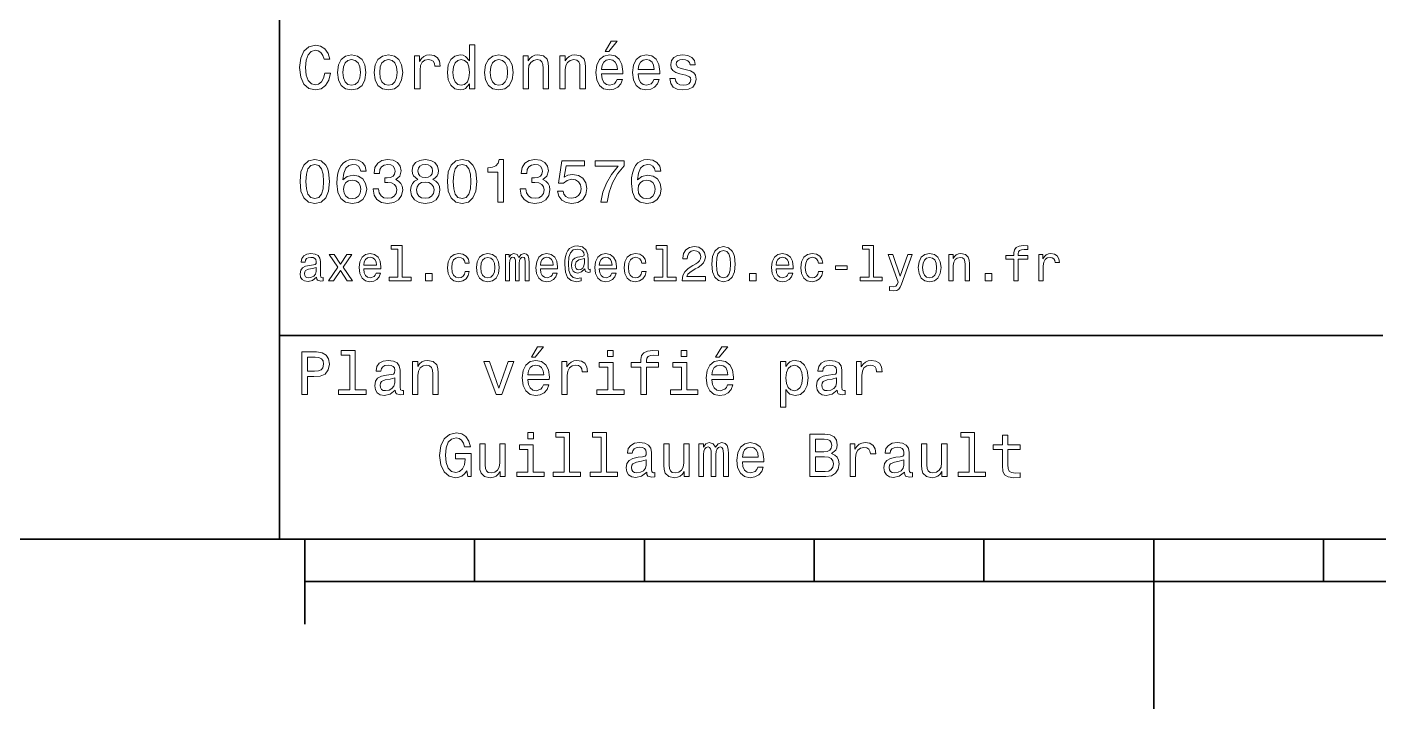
# Model space of a CAD drawing. Extents: x 0 to 297, y 0 to 210.
# Drawn here: x 82.1 to 161.8, y 0 to 40.2 of the extents above; entities that cross this region are included whole.
import ezdxf

# ---------------------------------------------------------------- set-up
doc = ezdxf.new("R2010")
doc.units = 0

msp = doc.modelspace()

# ---------------------------------------------------------------- linework, layer by layer
at = {"color": 7, "lineweight": 35}
for p, q in [((97, 10), (97, 70)), ((97, 22), (162, 22)), ((10, 10), (287, 10)), ((97, 10), (287, 10)), ((98.5, 7.5), (198.5, 7.5))]:
    msp.add_line(p, q, dxfattribs=at)
at = {"color": 7, "lineweight": 35, "ltscale": 0.125}
msp.add_line((98.5, 10), (98.5, 5), dxfattribs=at)
at = {"color": 7, "lineweight": 35, "ltscale": 0.0625}
for p, q in [((108.5, 10), (108.5, 7.5)), ((118.5, 10), (118.5, 7.5)), ((128.5, 10), (128.5, 7.5)), ((138.5, 10), (138.5, 7.5)), ((158.5, 10), (158.5, 7.5))]:
    msp.add_line(p, q, dxfattribs=at)
at = {"color": 7, "lineweight": 35, "ltscale": 0.25}
msp.add_line((148.5, 10), (148.5, 0), dxfattribs=at)
at = {"color": 7, "lineweight": 13}
for points in [[(99.66787, 37.460373), (99.595818, 37.15778), (99.476944, 36.941643), (99.311241, 36.808357), (99.116714, 36.765129), (98.882568, 36.829971), (98.698845, 37.024494), (98.57637, 37.341499), (98.536743, 37.780979), (98.57637, 38.216858), (98.695244, 38.537464), (98.87896, 38.731987), (99.116714, 38.80043), (99.289627, 38.764408), (99.437317, 38.663544), (99.552597, 38.501442), (99.631844, 38.278099), (99.97406, 38.278099), (99.865997, 38.620316), (99.678673, 38.879681), (99.422913, 39.041786), (99.116714, 39.099422), (98.734871, 39.009365), (98.443085, 38.757202), (98.25576, 38.342937), (98.190926, 37.780979), (98.25576, 37.219021), (98.443085, 36.804756), (98.734871, 36.548992), (99.116714, 36.462536), (99.451729, 36.530979), (99.721901, 36.721901), (99.912827, 37.035301), (100.013687, 37.460373)], [(108.201729, 36.829971), (108.201729, 36.530979), (108.51873, 36.530979), (108.51873, 39.117435), (108.20533, 39.117435), (108.20533, 38.170029), (107.963974, 38.443802), (107.816284, 38.508644), (107.646973, 38.533859), (107.340775, 38.461815), (107.103027, 38.260086), (106.948128, 37.935879), (106.894089, 37.5), (106.948128, 37.064121), (107.103027, 36.736309), (107.340775, 36.530979), (107.646973, 36.462536), (107.816284, 36.487751), (107.967575, 36.552593)], [(116.184441, 38.728386), (116.396973, 38.728386), (116.897697, 39.340778), (116.54467, 39.340778)], [(100.413544, 37.496399), (100.471184, 37.056915), (100.636887, 36.732708), (100.899857, 36.530979), (101.252884, 36.462536), (101.602303, 36.530979), (101.865273, 36.729107), (102.030983, 37.053314), (102.092216, 37.496399), (102.030983, 37.935879), (101.865273, 38.263687), (101.602303, 38.461815), (101.252884, 38.533859), (100.899857, 38.461815), (100.636887, 38.260086), (100.471184, 37.935879)], [(100.737755, 37.5), (100.770172, 37.824207), (100.87104, 38.058357), (101.033142, 38.20245), (101.252884, 38.25288), (101.469017, 38.20245), (101.631126, 38.061958), (101.731987, 37.824207), (101.768013, 37.5), (101.731987, 37.172188), (101.631126, 36.934437), (101.469017, 36.790344), (101.252884, 36.743515), (101.033142, 36.790344), (100.87104, 36.934437), (100.770172, 37.172188)], [(102.58213, 37.496399), (102.639771, 37.056915), (102.805473, 36.732708), (103.068443, 36.530979), (103.421471, 36.462536), (103.770897, 36.530979), (104.033859, 36.729107), (104.19957, 37.053314), (104.260803, 37.496399), (104.19957, 37.935879), (104.033859, 38.263687), (103.770897, 38.461815), (103.421471, 38.533859), (103.068443, 38.461815), (102.805473, 38.260086), (102.639771, 37.935879)], [(102.906342, 37.5), (102.938759, 37.824207), (103.039627, 38.058357), (103.201729, 38.20245), (103.421471, 38.25288), (103.637611, 38.20245), (103.799713, 38.061958), (103.900574, 37.824207), (103.9366, 37.5), (103.900574, 37.172188), (103.799713, 36.934437), (103.637611, 36.790344), (103.421471, 36.743515), (103.201729, 36.790344), (103.039627, 36.934437), (102.938759, 37.172188)], [(104.963257, 36.530979), (105.280258, 36.530979), (105.280258, 37.636887), (105.312683, 37.903458), (105.409943, 38.094379), (105.568443, 38.209652), (105.780983, 38.249279), (105.939484, 38.224064), (106.058357, 38.152016), (106.130402, 38.029537), (106.155617, 37.863831), (106.476227, 37.863831), (106.432999, 38.155621), (106.314117, 38.364552), (106.115997, 38.490635), (105.845825, 38.533859), (105.662102, 38.505043), (105.503601, 38.432995), (105.363113, 38.310516), (105.251442, 38.144814), (105.251442, 38.465416), (104.963257, 38.465416)], [(107.701012, 38.249279), (107.909943, 38.198845), (108.068443, 38.058357), (108.162102, 37.824207), (108.198128, 37.5), (108.162102, 37.172188), (108.068443, 36.938038), (107.909943, 36.793949), (107.701012, 36.747116), (107.502884, 36.793949), (107.351585, 36.938038), (107.250717, 37.175793), (107.2183, 37.5), (107.250717, 37.820606), (107.351585, 38.054756), (107.502884, 38.198845)], [(109.087898, 37.496399), (109.145531, 37.056915), (109.311241, 36.732708), (109.574203, 36.530979), (109.927231, 36.462536), (110.276657, 36.530979), (110.539627, 36.729107), (110.70533, 37.053314), (110.766571, 37.496399), (110.70533, 37.935879), (110.539627, 38.263687), (110.276657, 38.461815), (109.927231, 38.533859), (109.574203, 38.461815), (109.311241, 38.260086), (109.145531, 37.935879)], [(109.412102, 37.5), (109.444527, 37.824207), (109.545387, 38.058357), (109.707489, 38.20245), (109.927231, 38.25288), (110.143372, 38.20245), (110.305473, 38.061958), (110.406342, 37.824207), (110.44236, 37.5), (110.406342, 37.172188), (110.305473, 36.934437), (110.143372, 36.790344), (109.927231, 36.743515), (109.707489, 36.790344), (109.545387, 36.934437), (109.444527, 37.172188)], [(111.350143, 36.530979), (111.667145, 36.530979), (111.667145, 37.647694), (111.69957, 37.903458), (111.804031, 38.090778), (111.966141, 38.206051), (112.182274, 38.249279), (112.355186, 38.213257), (112.463257, 38.115993), (112.517288, 37.953888), (112.535301, 37.737751), (112.535301, 36.530979), (112.852303, 36.530979), (112.852303, 37.802593), (112.837898, 38.058357), (112.773056, 38.270893), (112.560516, 38.465416), (112.229103, 38.533859), (112.045387, 38.508644), (111.890488, 38.440201), (111.757202, 38.324928), (111.65274, 38.170029), (111.65274, 38.465416), (111.350143, 38.465416)], [(113.51873, 36.530979), (113.835732, 36.530979), (113.835732, 37.647694), (113.868156, 37.903458), (113.972626, 38.090778), (114.134727, 38.206051), (114.350861, 38.249279), (114.523773, 38.213257), (114.631844, 38.115993), (114.685883, 37.953888), (114.703888, 37.737751), (114.703888, 36.530979), (115.020889, 36.530979), (115.020889, 37.802593), (115.006485, 38.058357), (114.941643, 38.270893), (114.729111, 38.465416), (114.39769, 38.533859), (114.213974, 38.508644), (114.059082, 38.440201), (113.925789, 38.324928), (113.821327, 38.170029), (113.821327, 38.465416), (113.51873, 38.465416)], [(115.964699, 37.406338), (117.232712, 37.406338), (117.236313, 37.554035), (117.178673, 37.9683), (117.020172, 38.278099), (116.768013, 38.465416), (116.432999, 38.533859), (116.105186, 38.461815), (115.853027, 38.260086), (115.690918, 37.932278), (115.633286, 37.5), (115.687317, 37.056915), (115.849426, 36.732708), (116.097984, 36.530979), (116.422188, 36.462536), (116.703171, 36.509365), (116.933716, 36.631844), (117.103027, 36.826366), (117.200287, 37.085735), (116.886887, 37.085735), (116.822044, 36.941643), (116.728386, 36.833572), (116.461815, 36.747116), (116.256485, 36.786743), (116.101585, 36.912823), (116.000717, 37.118156), (115.964699, 37.395531)], [(115.964699, 37.672909), (116.004318, 37.921471), (116.101585, 38.105186), (116.249283, 38.216858), (116.443802, 38.256485), (116.634727, 38.216858), (116.782425, 38.105186), (116.872482, 37.921471), (116.9049, 37.672909)], [(118.133286, 37.406338), (119.401299, 37.406338), (119.4049, 37.554035), (119.34726, 37.9683), (119.188766, 38.278099), (118.9366, 38.465416), (118.601585, 38.533859), (118.273773, 38.461815), (118.021614, 38.260086), (117.859512, 37.932278), (117.801872, 37.5), (117.855911, 37.056915), (118.018013, 36.732708), (118.266571, 36.530979), (118.590775, 36.462536), (118.871758, 36.509365), (119.10231, 36.631844), (119.271614, 36.826366), (119.368881, 37.085735), (119.055481, 37.085735), (118.990631, 36.941643), (118.896973, 36.833572), (118.630402, 36.747116), (118.425072, 36.786743), (118.270172, 36.912823), (118.169312, 37.118156), (118.133286, 37.395531)], [(118.133286, 37.672909), (118.172913, 37.921471), (118.270172, 38.105186), (118.41787, 38.216858), (118.612396, 38.256485), (118.803314, 38.216858), (118.951012, 38.105186), (119.041069, 37.921471), (119.073486, 37.672909)], [(120.971901, 37.658501), (120.66571, 37.730545), (120.438766, 37.8134), (120.363113, 37.982708), (120.384727, 38.101585), (120.460373, 38.188038), (120.582855, 38.242073), (120.759369, 38.263687), (120.92868, 38.242073), (121.061966, 38.177231), (121.148415, 38.079971), (121.184441, 37.950287), (121.49424, 37.950287), (121.49424, 37.957493), (121.440201, 38.191643), (121.292511, 38.375359), (121.061966, 38.490635), (120.759369, 38.533859), (120.453171, 38.490635), (120.229828, 38.371758), (120.08934, 38.195244), (120.046112, 37.971901), (120.078529, 37.755764), (120.179398, 37.604465), (120.3451, 37.496399), (120.586456, 37.42075), (120.939484, 37.334293), (121.155624, 37.244236), (121.213257, 37.172188), (121.234871, 37.064121), (121.202454, 36.930836), (121.115997, 36.829971), (120.97551, 36.765129), (120.788185, 36.743515), (120.590057, 36.765129), (120.445969, 36.840778), (120.348709, 36.963257), (120.309082, 37.132565), (120.002884, 37.132565), (120.053314, 36.844379), (120.201012, 36.635445), (120.435158, 36.509365), (120.759369, 36.462536), (121.097984, 36.509365), (121.346542, 36.635445), (121.497841, 36.837173), (121.551872, 37.100143), (121.512253, 37.327087), (121.400574, 37.481987), (121.216858, 37.582851)], [(98.216141, 31.071325), (98.270172, 30.505762), (98.439484, 30.102304), (98.709656, 29.857347), (99.084297, 29.778097), (99.45533, 29.857347), (99.725502, 30.102304), (99.891212, 30.505762), (99.948845, 31.071325), (99.891212, 31.633286), (99.822769, 31.856628), (99.725502, 32.040344), (99.45533, 32.285301), (99.084297, 32.368156), (98.709656, 32.285301), (98.439484, 32.036743), (98.270172, 31.633286)], [(98.561958, 31.071325), (98.590775, 31.507204), (98.680832, 31.820604), (98.842941, 32.004322), (99.084297, 32.069164), (99.322044, 32.004322), (99.484146, 31.820604), (99.574211, 31.507204), (99.603027, 31.071325), (99.574211, 30.631844), (99.484146, 30.318443), (99.322044, 30.134726), (99.084297, 30.073486), (98.842941, 30.134726), (98.680832, 30.318443), (98.590775, 30.631844)], [(102.117432, 31.676512), (102.048988, 31.9683), (101.890488, 32.184437), (101.645531, 32.321323), (101.328529, 32.368156), (101.115997, 32.342937), (100.932274, 32.274494), (100.770172, 32.162823), (100.633286, 32.004322), (100.525215, 31.806194), (100.445969, 31.56484), (100.395531, 31.280258), (100.381126, 30.959654), (100.438759, 30.448126), (100.615273, 30.077089), (100.899857, 29.853746), (101.288902, 29.778097), (101.638329, 29.842939), (101.9049, 30.012247), (102.077812, 30.278818), (102.139046, 30.617435), (102.077812, 30.959654), (101.912102, 31.222622), (101.656342, 31.388329), (101.33934, 31.445965), (100.997116, 31.373919), (100.741356, 31.168587), (100.795387, 31.56484), (100.91066, 31.849422), (101.087173, 32.01873), (101.33213, 32.076366), (101.512245, 32.04755), (101.649132, 31.971901), (101.739197, 31.845821), (101.786026, 31.676512)], [(102.513687, 30.635447), (102.513687, 30.610229), (102.571327, 30.264408), (102.740631, 30.005043), (103.007202, 29.839336), (103.360229, 29.778097), (103.734871, 29.839336), (104.015854, 29.997837), (104.195969, 30.25), (104.260803, 30.574207), (104.231987, 30.786743), (104.15274, 30.959654), (104.023056, 31.092939), (103.850143, 31.190201), (104.084297, 31.384726), (104.167145, 31.694523), (104.113113, 31.975504), (103.958214, 32.188038), (103.706055, 32.321323), (103.360229, 32.368156), (103.036026, 32.310516), (102.78746, 32.152016), (102.625359, 31.899855), (102.571327, 31.56484), (102.571327, 31.539625), (102.89193, 31.539625), (102.920746, 31.770172), (103.014412, 31.935879), (103.165703, 32.036743), (103.378242, 32.072765), (103.565559, 32.043949), (103.702454, 31.9683), (103.785301, 31.845821), (103.817726, 31.680115), (103.785301, 31.503601), (103.698845, 31.384726), (103.547554, 31.312679), (103.342216, 31.291065), (103.201729, 31.294668), (103.201729, 31.010086), (103.378242, 31.01729), (103.605186, 30.984869), (103.774498, 30.898415), (103.875359, 30.757925), (103.911385, 30.574207), (103.871758, 30.365273), (103.767288, 30.210375), (103.601585, 30.113111), (103.381844, 30.08069), (103.1549, 30.116714), (102.989197, 30.224783), (102.884727, 30.397694), (102.8451, 30.635447)], [(105.143372, 31.197405), (104.959656, 31.09654), (104.833572, 30.956051), (104.754326, 30.779539), (104.729111, 30.567001), (104.786743, 30.246397), (104.952454, 29.997837), (105.222626, 29.839336), (105.590057, 29.778097), (105.953888, 29.839336), (106.22406, 29.997837), (106.389771, 30.246397), (106.451012, 30.567001), (106.422188, 30.779539), (106.346542, 30.956051), (106.216858, 31.09654), (106.036743, 31.197405), (106.180832, 31.283861), (106.2817, 31.402737), (106.342941, 31.546829), (106.364555, 31.723343), (106.306915, 31.979107), (106.155617, 32.184437), (105.91066, 32.317722), (105.590057, 32.368156), (105.265854, 32.317722), (105.020897, 32.184437), (104.865997, 31.979107), (104.811958, 31.723343), (104.829971, 31.546829), (104.891212, 31.402737)], [(105.154182, 31.694523), (105.182999, 31.853025), (105.269455, 31.975504), (105.406342, 32.051151), (105.590057, 32.079971), (105.770172, 32.051151), (105.907059, 31.975504), (105.993515, 31.853025), (106.02594, 31.694523), (105.993515, 31.532419), (105.907059, 31.40634), (105.770172, 31.323486), (105.590057, 31.298271), (105.406342, 31.327089), (105.269455, 31.40634), (105.182999, 31.532419)], [(106.890488, 31.071325), (106.944527, 30.505762), (107.113831, 30.102304), (107.384003, 29.857347), (107.758644, 29.778097), (108.129684, 29.857347), (108.399857, 30.102304), (108.565559, 30.505762), (108.623199, 31.071325), (108.565559, 31.633286), (108.497116, 31.856628), (108.399857, 32.040344), (108.129684, 32.285301), (107.758644, 32.368156), (107.384003, 32.285301), (107.113831, 32.036743), (106.944527, 31.633286)], [(107.236313, 31.071325), (107.265129, 31.507204), (107.355186, 31.820604), (107.517288, 32.004322), (107.758644, 32.069164), (107.996399, 32.004322), (108.158501, 31.820604), (108.248558, 31.507204), (108.277374, 31.071325), (108.248558, 30.631844), (108.158501, 30.318443), (107.996399, 30.134726), (107.758644, 30.073486), (107.517288, 30.134726), (107.355186, 30.318443), (107.265129, 30.631844)], [(109.862389, 29.850143), (110.190201, 29.850143), (110.190201, 32.368156), (109.945244, 32.368156), (109.880402, 32.148415), (109.750717, 32.000721), (109.552597, 31.914265), (109.278816, 31.885447), (109.278816, 31.629683), (109.862389, 31.629683)], [(111.188042, 30.635447), (111.188042, 30.610229), (111.245674, 30.264408), (111.414986, 30.005043), (111.681557, 29.839336), (112.034584, 29.778097), (112.409225, 29.839336), (112.690201, 29.997837), (112.870316, 30.25), (112.935158, 30.574207), (112.906342, 30.786743), (112.827087, 30.959654), (112.697403, 31.092939), (112.524498, 31.190201), (112.758644, 31.384726), (112.841499, 31.694523), (112.78746, 31.975504), (112.632568, 32.188038), (112.380402, 32.321323), (112.034584, 32.368156), (111.710373, 32.310516), (111.461815, 32.152016), (111.299713, 31.899855), (111.245674, 31.56484), (111.245674, 31.539625), (111.566284, 31.539625), (111.5951, 31.770172), (111.688759, 31.935879), (111.840057, 32.036743), (112.052597, 32.072765), (112.239914, 32.043949), (112.376801, 31.9683), (112.459656, 31.845821), (112.492073, 31.680115), (112.459656, 31.503601), (112.373199, 31.384726), (112.221901, 31.312679), (112.016571, 31.291065), (111.876083, 31.294668), (111.876083, 31.010086), (112.052597, 31.01729), (112.279541, 30.984869), (112.448845, 30.898415), (112.549713, 30.757925), (112.585732, 30.574207), (112.546112, 30.365273), (112.441643, 30.210375), (112.27594, 30.113111), (112.056198, 30.08069), (111.829254, 30.116714), (111.663544, 30.224783), (111.559074, 30.397694), (111.519455, 30.635447)], [(113.371033, 30.502161), (113.450287, 30.206772), (113.626801, 29.976225), (113.886169, 29.832132), (114.217575, 29.778097), (114.581413, 29.842939), (114.865997, 30.019451), (115.046112, 30.300432), (115.114555, 30.660662), (115.053314, 30.995676), (114.880402, 31.258644), (114.610229, 31.427954), (114.260803, 31.489193), (113.990631, 31.445965), (113.7817, 31.327089), (113.882568, 32.000721), (114.977661, 32.000721), (114.977661, 32.296108), (113.641212, 32.296108), (113.443085, 30.970461), (113.73127, 30.970461), (113.940201, 31.139769), (114.206772, 31.201008), (114.437317, 31.161383), (114.613831, 31.046108), (114.725502, 30.869596), (114.765129, 30.642651), (114.725502, 30.415705), (114.610229, 30.239193), (114.433716, 30.127522), (114.206772, 30.087896), (114.015854, 30.113111), (113.868156, 30.195965), (113.760086, 30.325647), (113.706055, 30.502161)], [(115.932281, 29.850143), (116.296112, 29.850143), (116.414986, 30.444523), (116.623917, 30.999279), (116.919312, 31.514408), (117.304756, 31.997118), (117.304756, 32.296108), (115.590057, 32.296108), (115.590057, 31.9683), (116.958939, 31.9683), (116.562683, 31.481987), (116.263687, 30.974062), (116.054756, 30.433718)], [(119.466141, 31.676512), (119.397697, 31.9683), (119.239197, 32.184437), (118.99424, 32.321323), (118.677231, 32.368156), (118.464699, 32.342937), (118.280983, 32.274494), (118.118881, 32.162823), (117.981987, 32.004322), (117.873917, 31.806194), (117.79467, 31.56484), (117.74424, 31.280258), (117.729828, 30.959654), (117.78746, 30.448126), (117.963974, 30.077089), (118.248558, 29.853746), (118.637611, 29.778097), (118.98703, 29.842939), (119.253601, 30.012247), (119.426514, 30.278818), (119.487755, 30.617435), (119.426514, 30.959654), (119.260803, 31.222622), (119.005043, 31.388329), (118.688042, 31.445965), (118.345825, 31.373919), (118.090057, 31.168587), (118.144089, 31.56484), (118.259369, 31.849422), (118.435883, 32.01873), (118.680832, 32.076366), (118.860954, 32.04755), (118.997841, 31.971901), (119.087898, 31.845821), (119.134727, 31.676512)], [(101.789627, 30.613832), (101.75, 30.386887), (101.649132, 30.213976), (101.48703, 30.098703), (101.285301, 30.062679), (101.072769, 30.098703), (100.91066, 30.210375), (100.806198, 30.383286), (100.773773, 30.610229), (100.809799, 30.833572), (100.91066, 31.002882), (101.07637, 31.11095), (101.299713, 31.150576), (101.49424, 31.11095), (101.649132, 31.006483), (101.75, 30.837175)], [(119.138329, 30.613832), (119.098701, 30.386887), (118.997841, 30.213976), (118.835739, 30.098703), (118.634003, 30.062679), (118.421471, 30.098703), (118.259369, 30.210375), (118.1549, 30.383286), (118.122482, 30.610229), (118.158501, 30.833572), (118.259369, 31.002882), (118.425072, 31.11095), (118.648415, 31.150576), (118.842941, 31.11095), (118.997841, 31.006483), (119.098701, 30.837175)], [(105.074928, 30.574207), (105.107346, 30.765129), (105.211815, 30.909222), (105.373917, 31.002882), (105.590057, 31.035301), (105.802597, 31.002882), (105.964699, 30.909222), (106.069168, 30.765129), (106.105186, 30.574207), (106.069168, 30.368876), (105.964699, 30.213976), (105.802597, 30.113111), (105.590057, 30.08069), (105.373917, 30.113111), (105.211815, 30.213976), (105.107346, 30.368876)], [(103.979828, 27.080692), (103.979828, 25.438042), (103.458214, 25.438042), (103.458214, 25.224785), (104.752159, 25.224785), (104.752159, 25.438042), (104.233429, 25.438042), (104.233429, 27.293949), (103.58213, 27.293949), (103.58213, 27.080692)], [(115.299713, 25.734871), (115.299713, 25.902018), (115.253601, 25.893373), (115.198845, 25.913546), (115.181557, 25.974064), (115.181557, 26.446688), (115.158501, 26.780981), (115.066284, 27.02882), (114.850143, 27.213257), (114.547546, 27.279539), (114.371758, 27.262249), (114.221901, 27.210375), (114.092216, 27.12392), (113.988472, 27.002882), (113.907776, 26.850145), (113.850143, 26.662825), (113.815559, 26.438042), (113.804031, 26.184439), (113.844376, 25.737753), (113.97406, 25.42075), (114.190201, 25.230549), (114.498558, 25.170031), (114.780975, 25.216139), (114.780975, 25.406342), (114.533142, 25.360231), (114.293945, 25.409224), (114.135445, 25.567724), (114.048988, 25.835735), (114.023056, 26.224785), (114.051872, 26.605188), (114.149857, 26.876081), (114.308357, 27.040346), (114.538902, 27.095102), (114.714699, 27.063402), (114.844376, 26.988474), (114.925072, 26.876081), (114.953888, 26.746399), (114.922188, 26.682999), (114.835732, 26.654179), (114.553314, 26.610952), (114.39769, 26.547552), (114.285301, 26.449568), (114.219017, 26.314121), (114.198845, 26.135448), (114.224785, 25.942364), (114.296829, 25.798271), (114.414986, 25.708935), (114.570602, 25.680117), (114.798271, 25.740635), (114.991356, 25.930836), (114.991356, 25.913546), (115.03746, 25.760807), (115.195969, 25.714699)], [(119.593658, 27.080692), (119.593658, 25.438042), (119.072044, 25.438042), (119.072044, 25.224785), (120.365997, 25.224785), (120.365997, 25.438042), (119.84726, 25.438042), (119.84726, 27.293949), (119.195969, 27.293949), (119.195969, 27.080692)], [(120.717575, 25.224785), (122.092216, 25.224785), (122.092216, 25.472624), (121.005768, 25.472624), (121.066284, 25.60807), (121.170029, 25.720463), (121.489914, 25.925074), (121.659943, 26.011528), (121.850143, 26.135448), (121.985588, 26.279539), (122.0634, 26.449568), (122.092216, 26.642653), (122.043228, 26.884727), (121.907784, 27.074928), (121.700287, 27.195967), (121.432274, 27.239193), (121.155624, 27.190203), (120.945244, 27.054756), (120.809799, 26.838617), (120.763687, 26.553314), (120.763687, 26.51297), (121.02594, 26.51297), (121.02594, 26.536024), (121.051872, 26.731989), (121.129684, 26.876081), (121.253601, 26.9683), (121.41787, 27), (121.585014, 26.971182), (121.708931, 26.899136), (121.789627, 26.786745), (121.818443, 26.645535), (121.798271, 26.51297), (121.743515, 26.400578), (121.651299, 26.302595), (121.524498, 26.216139), (121.354469, 26.12392), (121.072044, 25.945246), (120.873199, 25.755045), (120.755043, 25.524496), (120.717575, 25.233431)], [(122.461098, 26.201731), (122.504326, 25.749281), (122.639771, 25.426514), (122.855911, 25.230549), (123.155624, 25.167149), (123.452454, 25.230549), (123.668587, 25.426514), (123.801155, 25.749281), (123.84726, 26.201731), (123.801155, 26.651299), (123.746399, 26.829971), (123.668587, 26.976946), (123.452454, 27.172913), (123.155624, 27.239193), (122.855911, 27.172913), (122.639771, 26.974064), (122.504326, 26.651299)], [(131.737762, 27.080692), (131.737762, 25.438042), (131.216141, 25.438042), (131.216141, 25.224785), (132.510086, 25.224785), (132.510086, 25.438042), (131.991364, 25.438042), (131.991364, 27.293949), (131.340057, 27.293949), (131.340057, 27.080692)], [(140.259369, 26.504324), (140.259369, 25.224785), (140.51297, 25.224785), (140.51297, 26.504324), (141.08934, 26.504324), (141.08934, 26.720463), (140.51297, 26.720463), (140.51297, 26.815563), (140.533142, 26.930836), (140.599426, 27.008646), (140.711823, 27.054756), (140.873199, 27.072046), (141.08934, 27.06052), (141.08934, 27.279539), (140.815567, 27.293949), (140.567734, 27.268013), (140.394821, 27.190203), (140.291077, 27.054756), (140.259369, 26.861671), (140.259369, 26.720463), (139.795395, 26.720463), (139.795395, 26.504324)], [(99.190201, 25.426514), (99.190201, 25.417868), (99.204613, 25.319885), (99.247841, 25.250721), (99.429398, 25.195967), (99.570602, 25.219021), (99.570602, 25.414986), (99.510086, 25.406342), (99.429398, 25.443806), (99.414986, 25.559078), (99.414986, 26.360231), (99.380402, 26.564842), (99.279541, 26.708935), (99.103745, 26.795389), (98.855911, 26.827091), (98.613831, 26.792507), (98.435158, 26.694525), (98.322769, 26.541788), (98.285301, 26.340059), (98.285301, 26.322767), (98.51297, 26.322767), (98.533142, 26.443806), (98.596542, 26.53026), (98.700287, 26.582134), (98.84726, 26.602306), (98.988472, 26.587896), (99.08934, 26.54467), (99.149857, 26.469742), (99.170029, 26.365995), (99.158501, 26.244957), (99.112389, 26.184439), (98.997116, 26.155621), (98.780983, 26.132566), (98.533142, 26.080692), (98.357346, 25.988474), (98.253601, 25.844381), (98.221901, 25.631124), (98.250717, 25.440924), (98.340057, 25.299713), (98.484146, 25.210375), (98.682999, 25.178675), (98.951012, 25.239195)], [(100.190201, 25.224785), (100.587898, 25.827091), (100.997116, 25.224785), (101.302597, 25.224785), (100.749283, 26.023056), (101.270897, 26.772335), (100.976944, 26.772335), (100.599426, 26.210375), (100.221901, 26.772335), (99.922188, 26.772335), (100.435158, 26.020174), (99.893372, 25.224785)], [(101.96254, 25.925074), (102.976944, 25.925074), (102.979828, 26.043228), (102.933716, 26.374641), (102.806915, 26.622478), (102.605186, 26.772335), (102.337173, 26.827091), (102.074928, 26.769453), (101.873199, 26.60807), (101.743515, 26.345821), (101.697403, 26), (101.740631, 25.645535), (101.870316, 25.386168), (102.069168, 25.224785), (102.328529, 25.170031), (102.553314, 25.207495), (102.737755, 25.305477), (102.873199, 25.461096), (102.951012, 25.668589), (102.700287, 25.668589), (102.648415, 25.553314), (102.573486, 25.46686), (102.360229, 25.397696), (102.195969, 25.429396), (102.072044, 25.53026), (101.991356, 25.694525), (101.96254, 25.916428)], [(101.96254, 26.138329), (101.99424, 26.337177), (102.072044, 26.48415), (102.190201, 26.573488), (102.345825, 26.605188), (102.498558, 26.573488), (102.616714, 26.48415), (102.688759, 26.337177), (102.714699, 26.138329)], [(107.930832, 26.259367), (108.181557, 26.259367), (108.129684, 26.489914), (108.005768, 26.671471), (107.812683, 26.783863), (107.561958, 26.827091), (107.285301, 26.769453), (107.074928, 26.60807), (106.94236, 26.345821), (106.896255, 25.994238), (106.939484, 25.645535), (107.069168, 25.386168), (107.273773, 25.224785), (107.553314, 25.170031), (107.801155, 25.213257), (107.994232, 25.334295), (108.126801, 25.524496), (108.184441, 25.778099), (107.94236, 25.778099), (107.899139, 25.616716), (107.818443, 25.495678), (107.703171, 25.42075), (107.561958, 25.397696), (107.386169, 25.43516), (107.259369, 25.550434), (107.181557, 25.737753), (107.155617, 26.002882), (107.181557, 26.262249), (107.262245, 26.449568), (107.39193, 26.564842), (107.561958, 26.605188), (107.711815, 26.579252), (107.824203, 26.51297), (107.899139, 26.40346)], [(108.605186, 25.99712), (108.651299, 25.645535), (108.783859, 25.386168), (108.994232, 25.224785), (109.276657, 25.170031), (109.556198, 25.224785), (109.766571, 25.383286), (109.899139, 25.642653), (109.948128, 25.99712), (109.899139, 26.348703), (109.766571, 26.610952), (109.556198, 26.769453), (109.276657, 26.827091), (108.994232, 26.769453), (108.783859, 26.60807), (108.651299, 26.348703)], [(108.864555, 26), (108.890488, 26.259367), (108.971184, 26.446688), (109.100861, 26.56196), (109.276657, 26.602306), (109.44957, 26.56196), (109.579254, 26.449568), (109.659943, 26.259367), (109.688759, 26), (109.659943, 25.737753), (109.579254, 25.547552), (109.44957, 25.432278), (109.276657, 25.394814), (109.100861, 25.432278), (108.971184, 25.547552), (108.890488, 25.737753)], [(110.314117, 25.224785), (110.547546, 25.224785), (110.547546, 26.259367), (110.561958, 26.414986), (110.605186, 26.527378), (110.671471, 26.59366), (110.757927, 26.619598), (110.827087, 26.596542), (110.873199, 26.538906), (110.896255, 26.440924), (110.9049, 26.311241), (110.9049, 25.224785), (111.123917, 25.224785), (111.123917, 26.259367), (111.138329, 26.412106), (111.181557, 26.524496), (111.250717, 26.59366), (111.337173, 26.619598), (111.406342, 26.596542), (111.452446, 26.538906), (111.48127, 26.311241), (111.48127, 25.224785), (111.714699, 25.224785), (111.714699, 26.293949), (111.700287, 26.515852), (111.654175, 26.685881), (111.561958, 26.789627), (111.412102, 26.827091), (111.236313, 26.769453), (111.100861, 26.602306), (110.994232, 26.766571), (110.815559, 26.827091), (110.651299, 26.769453), (110.538902, 26.60807), (110.538902, 26.772335), (110.314117, 26.772335)], [(112.371758, 25.925074), (113.386169, 25.925074), (113.389046, 26.043228), (113.342941, 26.374641), (113.216141, 26.622478), (113.014404, 26.772335), (112.746399, 26.827091), (112.484146, 26.769453), (112.282417, 26.60807), (112.15274, 26.345821), (112.106628, 26), (112.149857, 25.645535), (112.279541, 25.386168), (112.478386, 25.224785), (112.737747, 25.170031), (112.962532, 25.207495), (113.146973, 25.305477), (113.282417, 25.461096), (113.360229, 25.668589), (113.109512, 25.668589), (113.057632, 25.553314), (112.982712, 25.46686), (112.769455, 25.397696), (112.605186, 25.429396), (112.48127, 25.53026), (112.400574, 25.694525), (112.371758, 25.916428)], [(112.371758, 26.138329), (112.403458, 26.337177), (112.48127, 26.48415), (112.599426, 26.573488), (112.755043, 26.605188), (112.907776, 26.573488), (113.025932, 26.48415), (113.097984, 26.337177), (113.123917, 26.138329)], [(114.965416, 26.279539), (114.9366, 26.100866), (114.864548, 25.974064), (114.755043, 25.896255), (114.625359, 25.873199), (114.536026, 25.887609), (114.472626, 25.939482), (114.432274, 26.025938), (114.420746, 26.146975), (114.469742, 26.345821), (114.636887, 26.449568), (114.965416, 26.53026)], [(115.841499, 25.925074), (116.855904, 25.925074), (116.858788, 26.043228), (116.812683, 26.374641), (116.685875, 26.622478), (116.484146, 26.772335), (116.216141, 26.827091), (115.953888, 26.769453), (115.752159, 26.60807), (115.622475, 26.345821), (115.57637, 26), (115.619598, 25.645535), (115.749275, 25.386168), (115.948128, 25.224785), (116.207489, 25.170031), (116.432274, 25.207495), (116.616714, 25.305477), (116.752159, 25.461096), (116.829971, 25.668589), (116.579247, 25.668589), (116.527374, 25.553314), (116.452446, 25.46686), (116.239189, 25.397696), (116.074928, 25.429396), (115.951004, 25.53026), (115.870316, 25.694525), (115.841499, 25.916428)], [(115.841499, 26.138329), (115.873199, 26.337177), (115.951004, 26.48415), (116.06916, 26.573488), (116.224785, 26.605188), (116.377518, 26.573488), (116.495674, 26.48415), (116.567719, 26.337177), (116.593658, 26.138329)], [(118.340057, 26.259367), (118.590775, 26.259367), (118.538902, 26.489914), (118.414986, 26.671471), (118.221901, 26.783863), (117.971176, 26.827091), (117.694519, 26.769453), (117.484146, 26.60807), (117.351585, 26.345821), (117.305473, 25.994238), (117.348701, 25.645535), (117.478386, 25.386168), (117.682999, 25.224785), (117.962532, 25.170031), (118.210373, 25.213257), (118.403458, 25.334295), (118.536026, 25.524496), (118.593658, 25.778099), (118.351585, 25.778099), (118.308357, 25.616716), (118.227661, 25.495678), (118.112389, 25.42075), (117.971176, 25.397696), (117.795387, 25.43516), (117.668587, 25.550434), (117.590775, 25.737753), (117.564842, 26.002882), (117.590775, 26.262249), (117.671471, 26.449568), (117.801147, 26.564842), (117.971176, 26.605188), (118.121033, 26.579252), (118.233429, 26.51297), (118.308357, 26.40346)], [(122.737755, 26.201731), (122.760803, 26.550434), (122.832855, 26.801153), (122.96254, 26.948128), (123.155624, 27), (123.345825, 26.948128), (123.47551, 26.801153), (123.547546, 26.550434), (123.570602, 26.201731), (123.547546, 25.850145), (123.47551, 25.599424), (123.345825, 25.45245), (123.155624, 25.40346), (122.96254, 25.45245), (122.832855, 25.599424), (122.760803, 25.850145)], [(126.250725, 25.925074), (127.265129, 25.925074), (127.268013, 26.043228), (127.221909, 26.374641), (127.0951, 26.622478), (126.893372, 26.772335), (126.625366, 26.827091), (126.363113, 26.769453), (126.161385, 26.60807), (126.0317, 26.345821), (125.985596, 26), (126.028824, 25.645535), (126.158501, 25.386168), (126.357353, 25.224785), (126.616714, 25.170031), (126.841499, 25.207495), (127.02594, 25.305477), (127.161385, 25.461096), (127.239197, 25.668589), (126.988472, 25.668589), (126.9366, 25.553314), (126.861671, 25.46686), (126.648415, 25.397696), (126.484154, 25.429396), (126.360229, 25.53026), (126.279541, 25.694525), (126.250725, 25.916428)], [(126.250725, 26.138329), (126.282425, 26.337177), (126.360229, 26.48415), (126.478386, 26.573488), (126.63401, 26.605188), (126.786743, 26.573488), (126.9049, 26.48415), (126.976944, 26.337177), (127.002884, 26.138329)], [(128.749283, 26.259367), (129, 26.259367), (128.948135, 26.489914), (128.824203, 26.671471), (128.631134, 26.783863), (128.380402, 26.827091), (128.103745, 26.769453), (127.893372, 26.60807), (127.760811, 26.345821), (127.714699, 25.994238), (127.757927, 25.645535), (127.887611, 25.386168), (128.092224, 25.224785), (128.371765, 25.170031), (128.619598, 25.213257), (128.812683, 25.334295), (128.945251, 25.524496), (129.002884, 25.778099), (128.760803, 25.778099), (128.717575, 25.616716), (128.636887, 25.495678), (128.521622, 25.42075), (128.380402, 25.397696), (128.20462, 25.43516), (128.07782, 25.550434), (128, 25.737753), (127.974068, 26.002882), (128, 26.262249), (128.080688, 26.449568), (128.210373, 26.564842), (128.380402, 26.605188), (128.530258, 26.579252), (128.642654, 26.51297), (128.717575, 26.40346)], [(134.008652, 26.772335), (133.56485, 25.49856), (133.129684, 26.772335), (132.853027, 26.772335), (133.440918, 25.13833), (133.389053, 24.994238), (133.308365, 24.896255), (133.172913, 24.864553), (132.939484, 24.893373), (132.939484, 24.648417), (133.184448, 24.62536), (133.360229, 24.648417), (133.484161, 24.720463), (133.573486, 24.844381), (133.651306, 25.025938), (134.279541, 26.772335)], [(134.62825, 25.99712), (134.674347, 25.645535), (134.806915, 25.386168), (135.017303, 25.224785), (135.299713, 25.170031), (135.579254, 25.224785), (135.789627, 25.383286), (135.922195, 25.642653), (135.971191, 25.99712), (135.922195, 26.348703), (135.789627, 26.610952), (135.579254, 26.769453), (135.299713, 26.827091), (135.017303, 26.769453), (134.806915, 26.60807), (134.674347, 26.348703)], [(134.887604, 26), (134.913544, 26.259367), (134.994232, 26.446688), (135.123932, 26.56196), (135.299713, 26.602306), (135.472626, 26.56196), (135.60231, 26.449568), (135.682999, 26.259367), (135.711823, 26), (135.682999, 25.737753), (135.60231, 25.547552), (135.472626, 25.432278), (135.299713, 25.394814), (135.123932, 25.432278), (134.994232, 25.547552), (134.913544, 25.737753)], [(136.438049, 25.224785), (136.69165, 25.224785), (136.69165, 26.118156), (136.71759, 26.322767), (136.801163, 26.472624), (136.930847, 26.564842), (137.10376, 26.599424), (137.242081, 26.570606), (137.328537, 26.492796), (137.371765, 26.363113), (137.386169, 26.190203), (137.386169, 25.224785), (137.639771, 25.224785), (137.639771, 26.242077), (137.62825, 26.446688), (137.57637, 26.616716), (137.406342, 26.772335), (137.14122, 26.827091), (136.994247, 26.806917), (136.870331, 26.752163), (136.763702, 26.659943), (136.680115, 26.536024), (136.680115, 26.772335), (136.438049, 26.772335)], [(141.737762, 25.224785), (141.991364, 25.224785), (141.991364, 26.10951), (142.017303, 26.322767), (142.095108, 26.475506), (142.221909, 26.567724), (142.391937, 26.599424), (142.518738, 26.579252), (142.613831, 26.521614), (142.671478, 26.423632), (142.69165, 26.291067), (142.948135, 26.291067), (142.913544, 26.524496), (142.818451, 26.691643), (142.659943, 26.792507), (142.443817, 26.827091), (142.296844, 26.804035), (142.170044, 26.746399), (142.057648, 26.648417), (141.968307, 26.515852), (141.968307, 26.772335), (141.737762, 26.772335)], [(99.161385, 25.766571), (99.126801, 25.616716), (99.034584, 25.501442), (98.896255, 25.426514), (98.726227, 25.400578), (98.616714, 25.414986), (98.538902, 25.461096), (98.489914, 25.541788), (98.475502, 25.654181), (98.48703, 25.755045), (98.533142, 25.827091), (98.717583, 25.907782), (98.951012, 25.942364), (99.161385, 26.011528)], [(105.60807, 25.224785), (106.005768, 25.224785), (106.005768, 25.654181), (105.60807, 25.654181)], [(124.691643, 25.224785), (125.08934, 25.224785), (125.08934, 25.654181), (124.691643, 25.654181)], [(129.746399, 25.884727), (130.443802, 25.884727), (130.443802, 26.112392), (129.746399, 26.112392)], [(138.570618, 25.224785), (138.968307, 25.224785), (138.968307, 25.654181), (138.570618, 25.654181)], [(98.324211, 18.530979), (98.655617, 18.530979), (98.655617, 19.586454), (99.023056, 19.586454), (99.394089, 19.604465), (99.689484, 19.730547), (99.880402, 19.975504), (99.945244, 20.310518), (99.894814, 20.620316), (99.750717, 20.847261), (99.51297, 20.98415), (99.188759, 21.030979), (98.324211, 21.030979)], [(99.098701, 20.724783), (99.314842, 20.703169), (99.473343, 20.634726), (99.567001, 20.508644), (99.599426, 20.310518), (99.5634, 20.101583), (99.466141, 19.975504), (99.30043, 19.910662), (99.073486, 19.892651), (98.655617, 19.892651), (98.655617, 20.724783)], [(101.137611, 20.850864), (101.137611, 18.79755), (100.485588, 18.79755), (100.485588, 18.530979), (102.103027, 18.530979), (102.103027, 18.79755), (101.454613, 18.79755), (101.454613, 21.117435), (100.640488, 21.117435), (100.640488, 20.850864)], [(111.84726, 20.728386), (112.059799, 20.728386), (112.560516, 21.340778), (112.207489, 21.340778)], [(116.667145, 21.117435), (116.33213, 21.117435), (116.33213, 20.757204), (116.667145, 20.757204)], [(118.295387, 20.130404), (118.295387, 18.530979), (118.612396, 18.530979), (118.612396, 20.130404), (119.332855, 20.130404), (119.332855, 20.400576), (118.612396, 20.400576), (118.612396, 20.519451), (118.637611, 20.663544), (118.720459, 20.760807), (118.860954, 20.818443), (119.062683, 20.840057), (119.332855, 20.825647), (119.332855, 21.099422), (118.990631, 21.117435), (118.680832, 21.085014), (118.464699, 20.987751), (118.335014, 20.818443), (118.295387, 20.577089), (118.295387, 20.400576), (117.715424, 20.400576), (117.715424, 20.130404)], [(121.004326, 21.117435), (120.669312, 21.117435), (120.669312, 20.757204), (121.004326, 20.757204)], [(122.690201, 20.728386), (122.90274, 20.728386), (123.403458, 21.340778), (123.05043, 21.340778)], [(103.824928, 18.78314), (103.824928, 18.772333), (103.842941, 18.649855), (103.896973, 18.5634), (104.123917, 18.494957), (104.30043, 18.523775), (104.30043, 18.768732), (104.224785, 18.757925), (104.123917, 18.804754), (104.105911, 18.948847), (104.105911, 19.950287), (104.062683, 20.206051), (103.9366, 20.386166), (103.716858, 20.494236), (103.407059, 20.533861), (103.104469, 20.490633), (102.881126, 20.368155), (102.740631, 20.177233), (102.693802, 19.925072), (102.693802, 19.903458), (102.978386, 19.903458), (103.003601, 20.054754), (103.082855, 20.162823), (103.21254, 20.227665), (103.396255, 20.252882), (103.572769, 20.234869), (103.698845, 20.180836), (103.774498, 20.087175), (103.799713, 19.957493), (103.785301, 19.806194), (103.727669, 19.730547), (103.583572, 19.694523), (103.3134, 19.665705), (103.003601, 19.600864), (102.783859, 19.48559), (102.654175, 19.305475), (102.614555, 19.038904), (102.650574, 18.801151), (102.762245, 18.62464), (102.94236, 18.512968), (103.190926, 18.473343), (103.52594, 18.54899)], [(104.844383, 18.530979), (105.161385, 18.530979), (105.161385, 19.647694), (105.193802, 19.903458), (105.298271, 20.090778), (105.460373, 20.206051), (105.676514, 20.249279), (105.849426, 20.213255), (105.957497, 20.115993), (106.011528, 19.95389), (106.029541, 19.737751), (106.029541, 18.530979), (106.346542, 18.530979), (106.346542, 19.802593), (106.33213, 20.058357), (106.267288, 20.270893), (106.054756, 20.465418), (105.723343, 20.533861), (105.539627, 20.508644), (105.384727, 20.440201), (105.251442, 20.324926), (105.146973, 20.170029), (105.146973, 20.465418), (104.844383, 20.465418)], [(109.761528, 18.530979), (110.096542, 18.530979), (110.802597, 20.465418), (110.474785, 20.465418), (109.930832, 18.905619), (109.376083, 20.465418), (109.04467, 20.465418)], [(111.627518, 19.40634), (112.895531, 19.40634), (112.899132, 19.554033), (112.841499, 19.9683), (112.682999, 20.278097), (112.430832, 20.465418), (112.095825, 20.533861), (111.768013, 20.461815), (111.515854, 20.260086), (111.353745, 19.932276), (111.296112, 19.5), (111.350143, 19.056915), (111.512245, 18.732708), (111.760803, 18.530979), (112.085014, 18.462536), (112.365997, 18.509365), (112.596542, 18.631844), (112.765854, 18.826368), (112.863113, 19.085733), (112.549713, 19.085733), (112.484871, 18.941643), (112.391212, 18.833572), (112.124641, 18.747118), (111.919312, 18.786743), (111.764412, 18.912823), (111.663544, 19.118155), (111.627518, 19.395533)], [(111.627518, 19.672911), (111.667145, 19.921469), (111.764412, 20.105186), (111.912102, 20.216858), (112.106628, 20.256483), (112.297546, 20.216858), (112.445244, 20.105186), (112.535301, 19.921469), (112.567726, 19.672911)], [(113.637604, 18.530979), (113.954613, 18.530979), (113.954613, 19.636887), (113.98703, 19.903458), (114.08429, 20.094379), (114.242798, 20.209654), (114.45533, 20.249279), (114.613831, 20.224062), (114.732712, 20.152016), (114.804756, 20.029537), (114.829971, 19.863832), (115.150574, 19.863832), (115.107346, 20.155619), (114.988472, 20.364553), (114.790344, 20.490633), (114.520172, 20.533861), (114.336456, 20.505043), (114.177956, 20.432997), (114.03746, 20.310518), (113.925789, 20.144812), (113.925789, 20.465418), (113.637604, 20.465418)], [(116.656342, 18.79755), (116.656342, 20.400576), (115.842216, 20.400576), (115.842216, 20.130404), (116.33934, 20.130404), (116.33934, 18.79755), (115.690918, 18.79755), (115.690918, 18.530979), (117.311958, 18.530979), (117.311958, 18.79755)], [(120.993515, 18.79755), (120.993515, 20.400576), (120.179398, 20.400576), (120.179398, 20.130404), (120.676514, 20.130404), (120.676514, 18.79755), (120.028099, 18.79755), (120.028099, 18.530979), (121.649139, 18.530979), (121.649139, 18.79755)], [(122.470459, 19.40634), (123.73848, 19.40634), (123.742081, 19.554033), (123.684441, 19.9683), (123.52594, 20.278097), (123.273773, 20.465418), (122.938766, 20.533861), (122.610954, 20.461815), (122.358795, 20.260086), (122.196686, 19.932276), (122.139053, 19.5), (122.193085, 19.056915), (122.355194, 18.732708), (122.603745, 18.530979), (122.927956, 18.462536), (123.208939, 18.509365), (123.439484, 18.631844), (123.608795, 18.826368), (123.706055, 19.085733), (123.392654, 19.085733), (123.327812, 18.941643), (123.234154, 18.833572), (122.967583, 18.747118), (122.762253, 18.786743), (122.607353, 18.912823), (122.506485, 19.118155), (122.470459, 19.395533)], [(122.470459, 19.672911), (122.510086, 19.921469), (122.607353, 20.105186), (122.755043, 20.216858), (122.94957, 20.256483), (123.140488, 20.216858), (123.288185, 20.105186), (123.378242, 19.921469), (123.410667, 19.672911)], [(126.829254, 20.166426), (126.829254, 20.465418), (126.512253, 20.465418), (126.512253, 17.7817), (126.829254, 17.7817), (126.829254, 18.826368), (126.940926, 18.657061), (127.067009, 18.545389), (127.38401, 18.462536), (127.6866, 18.530979), (127.924355, 18.736311), (128.079254, 19.060518), (128.136887, 19.5), (128.079254, 19.935879), (127.924355, 20.260086), (127.6866, 20.461815), (127.38401, 20.533861), (127.211098, 20.512247), (127.0634, 20.443804), (126.937325, 20.328529)], [(127.329971, 18.747118), (127.117439, 18.793947), (126.96254, 18.93804), (126.86528, 19.17219), (126.832855, 19.5), (126.86528, 19.824207), (126.96254, 20.058357), (127.117439, 20.198847), (127.329971, 20.249279), (127.524498, 20.198847), (127.679398, 20.054754), (127.776657, 19.820604), (127.812683, 19.5), (127.776657, 19.175793), (127.679398, 18.93804), (127.524498, 18.793947)], [(129.847992, 18.78314), (129.847992, 18.772333), (129.865997, 18.649855), (129.920029, 18.5634), (130.146973, 18.494957), (130.323486, 18.523775), (130.323486, 18.768732), (130.247849, 18.757925), (130.146973, 18.804754), (130.128967, 18.948847), (130.128967, 19.950287), (130.085739, 20.206051), (129.959656, 20.386166), (129.739914, 20.494236), (129.430115, 20.533861), (129.127533, 20.490633), (128.904175, 20.368155), (128.763687, 20.177233), (128.716858, 19.925072), (128.716858, 19.903458), (129.00145, 19.903458), (129.026657, 20.054754), (129.105911, 20.162823), (129.235596, 20.227665), (129.419312, 20.252882), (129.595825, 20.234869), (129.721909, 20.180836), (129.797562, 20.087175), (129.822769, 19.957493), (129.808365, 19.806194), (129.750732, 19.730547), (129.606628, 19.694523), (129.336456, 19.665705), (129.026657, 19.600864), (128.806915, 19.48559), (128.677246, 19.305475), (128.637619, 19.038904), (128.67363, 18.801151), (128.785309, 18.62464), (128.965424, 18.512968), (129.213989, 18.473343), (129.548996, 18.54899)], [(130.986313, 18.530979), (131.303314, 18.530979), (131.303314, 19.636887), (131.335739, 19.903458), (131.432999, 20.094379), (131.591507, 20.209654), (131.804047, 20.249279), (131.96254, 20.224062), (132.081421, 20.152016), (132.153473, 20.029537), (132.17868, 19.863832), (132.499283, 19.863832), (132.456055, 20.155619), (132.337189, 20.364553), (132.139053, 20.490633), (131.868881, 20.533861), (131.685165, 20.505043), (131.526657, 20.432997), (131.386169, 20.310518), (131.274506, 20.144812), (131.274506, 20.465418), (130.986313, 20.465418)], [(103.788902, 19.208212), (103.745674, 19.020893), (103.630402, 18.876801), (103.457489, 18.78314), (103.244957, 18.750719), (103.10807, 18.768732), (103.010803, 18.826368), (102.94957, 18.927233), (102.931557, 19.067722), (102.945969, 19.193804), (103.003601, 19.283861), (103.234146, 19.384726), (103.52594, 19.427954), (103.788902, 19.514408)], [(129.811966, 19.208212), (129.768738, 19.020893), (129.653458, 18.876801), (129.48056, 18.78314), (129.268021, 18.750719), (129.131134, 18.768732), (129.033875, 18.826368), (128.972626, 18.927233), (128.95462, 19.067722), (128.969025, 19.193804), (129.026657, 19.283861), (129.257202, 19.384726), (129.548996, 19.427954), (129.811966, 19.514408)], [(108.046104, 14.025577), (108.107346, 13.690562), (108.28746, 13.690562), (108.28746, 15.041427), (107.376076, 15.041427), (107.376076, 14.73523), (107.938034, 14.73523), (107.938034, 14.713617), (107.894806, 14.382205), (107.779533, 14.137248), (107.60302, 13.982349), (107.383278, 13.931917), (107.138321, 13.996758), (106.947403, 14.191282), (106.824921, 14.511888), (106.781693, 14.951369), (106.82132, 15.387248), (106.943802, 15.707853), (107.138321, 15.902378), (107.401291, 15.970821), (107.581406, 15.934798), (107.729103, 15.833934), (107.837173, 15.664625), (107.898407, 15.43768), (108.255035, 15.43768), (108.161377, 15.783502), (107.984863, 16.042868), (107.736305, 16.201368), (107.422905, 16.259007), (107.012245, 16.168949), (106.702446, 15.90598), (106.504318, 15.491714), (106.435875, 14.940562), (106.504318, 14.385807), (106.702446, 13.971542), (106.994232, 13.708573), (107.361664, 13.622118), (107.567001, 13.650937), (107.750717, 13.722983), (107.909218, 13.849064)], [(111.958206, 16.277018), (111.623192, 16.277018), (111.623192, 15.916787), (111.958206, 15.916787)], [(113.777374, 16.010447), (113.777374, 13.957133), (113.125359, 13.957133), (113.125359, 13.690562), (114.74279, 13.690562), (114.74279, 13.957133), (114.094376, 13.957133), (114.094376, 16.277018), (113.280258, 16.277018), (113.280258, 16.010447)], [(115.945961, 16.010447), (115.945961, 13.957133), (115.293945, 13.957133), (115.293945, 13.690562), (116.911377, 13.690562), (116.911377, 13.957133), (116.262962, 13.957133), (116.262962, 16.277018), (115.448845, 16.277018), (115.448845, 16.010447)], [(129.523056, 15.041427), (129.775208, 15.25036), (129.840057, 15.39085), (129.861664, 15.563761), (129.814835, 15.833934), (129.674347, 16.028458), (129.447403, 16.147335), (129.130402, 16.190563), (128.240631, 16.190563), (128.240631, 13.690562), (129.180832, 13.690562), (129.515854, 13.740994), (129.764404, 13.888689), (129.919312, 14.122839), (129.973343, 14.439842), (129.940918, 14.652378), (129.854462, 14.828891), (129.713974, 14.958574)], [(137.631851, 16.010447), (137.631851, 13.957133), (136.979828, 13.957133), (136.979828, 13.690562), (138.59726, 13.690562), (138.59726, 13.957133), (137.948853, 13.957133), (137.948853, 16.277018), (137.134735, 16.277018), (137.134735, 16.010447)], [(139.595093, 15.289986), (139.595093, 14.320966), (139.616714, 14.007565), (139.717575, 13.791427), (139.919312, 13.665346), (140.261536, 13.622118), (140.636169, 13.64013), (140.636169, 13.913905), (140.362396, 13.892291), (140.113831, 13.92111), (139.980545, 14.011168), (139.922913, 14.162464), (139.912109, 14.375), (139.912109, 15.289986), (140.636169, 15.289986), (140.636169, 15.560159), (139.912109, 15.560159), (139.912109, 16.125721), (139.595093, 16.125721), (139.595093, 15.560159), (139.047546, 15.560159), (139.047546, 15.289986)], [(110.301147, 15.625), (109.984146, 15.625), (109.984146, 14.508286), (109.94812, 14.248919), (109.843658, 14.0616), (109.681549, 13.946326), (109.469017, 13.910303), (109.299706, 13.939121), (109.191635, 14.025577), (109.130402, 14.173271), (109.11599, 14.382205), (109.11599, 15.625), (108.798988, 15.625), (108.798988, 14.353387), (108.809792, 14.097623), (108.878235, 13.885087), (109.087173, 13.690562), (109.422188, 13.622118), (109.602303, 13.647335), (109.757202, 13.712176), (109.890488, 13.823848), (109.998558, 13.985951), (109.998558, 13.690562), (110.301147, 13.690562)], [(111.947403, 13.957133), (111.947403, 15.560159), (111.133278, 15.560159), (111.133278, 15.289986), (111.630402, 15.289986), (111.630402, 13.957133), (110.981987, 13.957133), (110.981987, 13.690562), (112.60302, 13.690562), (112.60302, 13.957133)], [(118.633278, 13.942723), (118.633278, 13.931917), (118.651291, 13.809439), (118.70533, 13.722983), (118.932274, 13.654539), (119.108788, 13.683357), (119.108788, 13.928314), (119.033134, 13.917507), (118.932274, 13.964337), (118.914261, 14.10843), (118.914261, 15.109871), (118.871033, 15.365634), (118.744949, 15.54575), (118.525208, 15.653819), (118.215416, 15.693444), (117.912819, 15.650216), (117.689476, 15.527738), (117.548988, 15.336816), (117.502159, 15.084655), (117.502159, 15.063041), (117.786743, 15.063041), (117.811958, 15.214337), (117.891205, 15.322407), (118.020889, 15.387248), (118.204605, 15.412464), (118.381119, 15.394453), (118.507202, 15.340418), (118.582848, 15.246758), (118.608063, 15.117075), (118.593658, 14.965778), (118.536018, 14.89013), (118.39193, 14.854107), (118.12175, 14.825289), (117.811958, 14.760447), (117.592216, 14.645173), (117.462532, 14.465058), (117.422905, 14.198487), (117.458931, 13.960735), (117.570602, 13.784223), (117.750717, 13.672551), (117.999275, 13.632925), (118.33429, 13.708573)], [(121.144089, 15.625), (120.827087, 15.625), (120.827087, 14.508286), (120.791061, 14.248919), (120.686592, 14.0616), (120.52449, 13.946326), (120.311958, 13.910303), (120.142647, 13.939121), (120.034576, 14.025577), (119.973335, 14.173271), (119.958931, 14.382205), (119.958931, 15.625), (119.641922, 15.625), (119.641922, 14.353387), (119.652733, 14.097623), (119.721176, 13.885087), (119.930115, 13.690562), (120.265121, 13.622118), (120.445236, 13.647335), (120.600143, 13.712176), (120.733429, 13.823848), (120.841492, 13.985951), (120.841492, 13.690562), (121.144089, 13.690562)], [(121.695236, 13.690562), (121.98703, 13.690562), (121.98703, 14.983789), (122.005035, 15.178314), (122.059074, 15.318804), (122.141922, 15.401657), (122.249992, 15.434078), (122.336449, 15.40526), (122.394089, 15.333214), (122.422905, 15.210735), (122.433716, 15.048632), (122.433716, 13.690562), (122.707489, 13.690562), (122.707489, 14.983789), (122.725502, 15.174712), (122.779533, 15.315202), (122.86599, 15.401657), (122.97406, 15.434078), (123.060516, 15.40526), (123.118149, 15.333214), (123.154175, 15.048632), (123.154175, 13.690562), (123.445961, 13.690562), (123.445961, 15.027018), (123.427948, 15.304395), (123.370316, 15.516932), (123.255035, 15.646614), (123.067719, 15.693444), (122.847977, 15.621398), (122.678665, 15.412464), (122.54538, 15.617796), (122.322037, 15.693444), (122.116707, 15.621398), (121.976219, 15.419669), (121.976219, 15.625), (121.695236, 15.625)], [(124.267288, 14.565923), (125.535301, 14.565923), (125.538902, 14.713617), (125.481262, 15.127882), (125.322762, 15.43768), (125.070602, 15.625), (124.735588, 15.693444), (124.407776, 15.621398), (124.155617, 15.419669), (123.993515, 15.091859), (123.935875, 14.659582), (123.989914, 14.216499), (124.152016, 13.892291), (124.400574, 13.690562), (124.724777, 13.622118), (125.00576, 13.668948), (125.236305, 13.791427), (125.405617, 13.985951), (125.502876, 14.245317), (125.189476, 14.245317), (125.124634, 14.101225), (125.030975, 13.993155), (124.764404, 13.9067), (124.559074, 13.946326), (124.404175, 14.072407), (124.303314, 14.277738), (124.267288, 14.555116)], [(124.267288, 14.832493), (124.306915, 15.081052), (124.404175, 15.26477), (124.551865, 15.376441), (124.746391, 15.416066), (124.937317, 15.376441), (125.085007, 15.26477), (125.175064, 15.081052), (125.207489, 14.832493)], [(129.061951, 15.153098), (128.572052, 15.153098), (128.572052, 15.891571), (129.090775, 15.891571), (129.285294, 15.869957), (129.42218, 15.805116), (129.505035, 15.693444), (129.533859, 15.527738), (129.501434, 15.362032), (129.414978, 15.246758), (129.267288, 15.174712)], [(130.614548, 13.690562), (130.931549, 13.690562), (130.931549, 14.79647), (130.963974, 15.063041), (131.061234, 15.253963), (131.219742, 15.369237), (131.432281, 15.408862), (131.590775, 15.383646), (131.709656, 15.3116), (131.781693, 15.189121), (131.806915, 15.023416), (132.127518, 15.023416), (132.08429, 15.315202), (131.965424, 15.524136), (131.767288, 15.650216), (131.497116, 15.693444), (131.3134, 15.664625), (131.154892, 15.59258), (131.014404, 15.470101), (130.90274, 15.304395), (130.90274, 15.625), (130.614548, 15.625)], [(133.8134, 13.942723), (133.8134, 13.931917), (133.831406, 13.809439), (133.885452, 13.722983), (134.112396, 13.654539), (134.28891, 13.683357), (134.28891, 13.928314), (134.213257, 13.917507), (134.112396, 13.964337), (134.094376, 14.10843), (134.094376, 15.109871), (134.051147, 15.365634), (133.925079, 15.54575), (133.705322, 15.653819), (133.395538, 15.693444), (133.092941, 15.650216), (132.869598, 15.527738), (132.729111, 15.336816), (132.682281, 15.084655), (132.682281, 15.063041), (132.966858, 15.063041), (132.992065, 15.214337), (133.07132, 15.322407), (133.201004, 15.387248), (133.38472, 15.412464), (133.561234, 15.394453), (133.687317, 15.340418), (133.76297, 15.246758), (133.788177, 15.117075), (133.773773, 14.965778), (133.716141, 14.89013), (133.572052, 14.854107), (133.30188, 14.825289), (132.992065, 14.760447), (132.772339, 14.645173), (132.642654, 14.465058), (132.603027, 14.198487), (132.639053, 13.960735), (132.750717, 13.784223), (132.930832, 13.672551), (133.179398, 13.632925), (133.514404, 13.708573)], [(136.324203, 15.625), (136.007202, 15.625), (136.007202, 14.508286), (135.971176, 14.248919), (135.866714, 14.0616), (135.704605, 13.946326), (135.492081, 13.910303), (135.322769, 13.939121), (135.214691, 14.025577), (135.153458, 14.173271), (135.139053, 14.382205), (135.139053, 15.625), (134.822052, 15.625), (134.822052, 14.353387), (134.832855, 14.097623), (134.901291, 13.885087), (135.110229, 13.690562), (135.445251, 13.622118), (135.625366, 13.647335), (135.780258, 13.712176), (135.913544, 13.823848), (136.021606, 13.985951), (136.021606, 13.690562), (136.324203, 13.690562)], [(118.59726, 14.367796), (118.554031, 14.180476), (118.438759, 14.036384), (118.265846, 13.942723), (118.053307, 13.910303), (117.91642, 13.928314), (117.81916, 13.985951), (117.757919, 14.086816), (117.739906, 14.227305), (117.754318, 14.353387), (117.811958, 14.443444), (118.042503, 14.544309), (118.33429, 14.587536), (118.59726, 14.673991)], [(129.141205, 13.989553), (128.572052, 13.989553), (128.572052, 14.850505), (129.108795, 14.850505), (129.335724, 14.825289), (129.497833, 14.74964), (129.595093, 14.619957), (129.627518, 14.432637), (129.595093, 14.23451), (129.505035, 14.097623), (129.353745, 14.01477)], [(133.777374, 14.367796), (133.734146, 14.180476), (133.618881, 14.036384), (133.445969, 13.942723), (133.233429, 13.910303), (133.096542, 13.928314), (132.999283, 13.985951), (132.938034, 14.086816), (132.920029, 14.227305), (132.934433, 14.353387), (132.992065, 14.443444), (133.222626, 14.544309), (133.514404, 14.587536), (133.777374, 14.673991)]]:
    msp.add_lwpolyline(points, close=True, dxfattribs=at)

doc.saveas('drawing.dxf')
